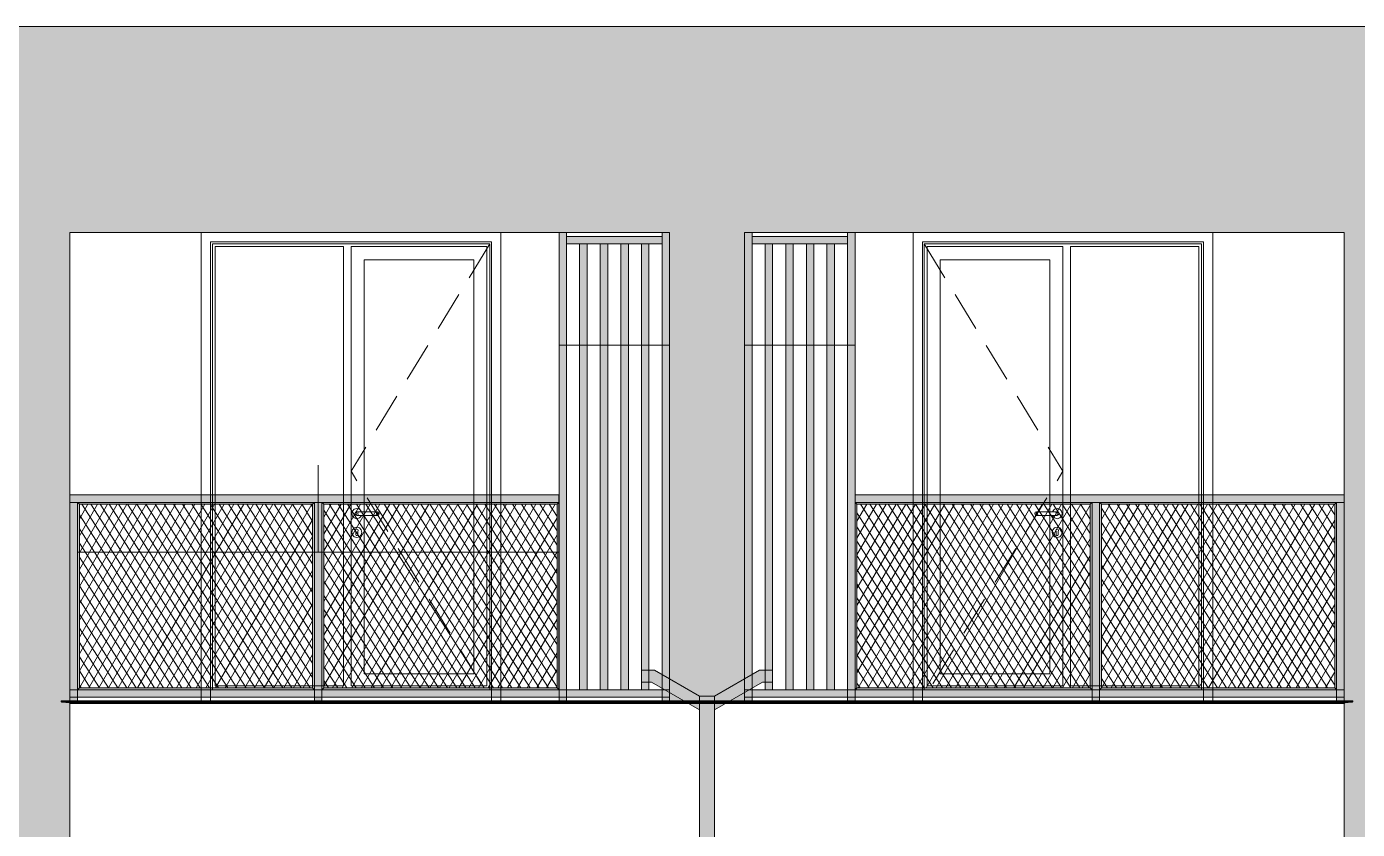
# Model space of a CAD drawing. Header units: millimetres. Extents: x 476244520 to 476657119, y 4620824743 to 4621446928.
# Drawn here: x 476621028 to 476628130, y 4621081660 to 4621085945 of the extents above; entities that cross this region are included whole.
import ezdxf

# ---------------------------------------------------------------- set-up
doc = ezdxf.new("R2010")
doc.units = ezdxf.units.MM
doc.header["$MEASUREMENT"] = 0
doc.linetypes.add('Hidden Line', pattern=[317.5, 211.666667, -105.833333])
for name, color, linetype, lineweight in [('0_Pen_No__250_Pen_No__255', 255, 'Continuous', 0), ('0_Pen_No__250_Pen_No__7', 7, 'Continuous', 0), ('2D Drafting - General_Pen_No__7_Pen_No__7', 7, 'Continuous', 0), ('New_2D Drafting - General_Pen_No__30_Pen_No__9_Pen_No__9_Pen_No__253', 252, 'Continuous', 0), ('New_2D Drafting - General_Pen_No__30_Pen_No__9_Pen_No__9_Pen_No__255', 255, 'Continuous', 0), ('New_2D Drafting - General_Pen_No__30_Pen_No__9_Pen_No__9_Pen_No__7', 7, 'Continuous', 0), ('New_2D Drafting - General_Pen_No__4', 7, 'Continuous', 0), ('New_2D Drafting - General_Pen_No__7', 7, 'Continuous', 0), ('New_Structural - Bearing_Pen_No__1', 1, 'Continuous', 0), ('New_Structural - Bearing_Pen_No__250', 7, 'Continuous', 0), ('Structural - Bearing_Pen_No__250', 7, 'Continuous', 0)]:
    doc.layers.add(name, color=color, linetype=linetype, lineweight=lineweight)
pattern_1 = [(60, (476844527.15, 4621385791.044), (-38.971143, 22.5), []), (122.833095, (476844527.15, 4621385791.044), (36.8060797, 18.75), [])]

msp = doc.modelspace()

# ---------------------------------------------------------------- hatches: boundary and pattern name
at = {"layer": '0_Pen_No__250_Pen_No__255', "linetype": 'Continuous', "lineweight": 0, "true_color": 0x3f3f3f}
for points in [[(476624618.662, 4621082370.876), (476624378.762, 4621082509.524), (476624308.762, 4621082509.524), (476624308.762, 4621082445.524), (476624362.318, 4621082445.524), (476624618.662, 4621082297.372)], [(476624698.834, 4621082370.861), (476624938.735, 4621082509.51), (476625008.735, 4621082509.51), (476625008.735, 4621082445.51), (476624955.178, 4621082445.51), (476624698.834, 4621082297.357)], [(476624698.919, 4621072745.532), (476624698.661, 4621082370.876), (476624618.662, 4621082370.876), (476624618.662, 4621082268.475), (476624618.662, 4621072745.532)]]:
    msp.add_hatch(color=250, dxfattribs=at).paths.add_polyline_path(points)
at = {"layer": 'New_2D Drafting - General_Pen_No__30_Pen_No__9_Pen_No__9_Pen_No__253', "linetype": 'Continuous', "lineweight": 0}
h = msp.add_hatch(dxfattribs=at)
h.set_pattern_fill('BRICK___RUNNING_BOND', color=252, style=0, pattern_type=2)
h.set_pattern_definition([(0, (476844527.15, 4621385791.044), (0, 66.64), []), (90, (476844527.15, 4621385791.04), (-244.8, 0), [66.64, -66.64]), (90, (476844649.55, 4621385857.68), (-244.8, 0), [66.64, -66.64])])
h.paths.add_polyline_path([(476617959.239, 4621075245.534), (476621259.239, 4621075245.534), (476621259.239, 4621084845.57), (476624459.239, 4621084845.57), (476624459.239, 4621082345.576), (476624859.239, 4621082345.576), (476624859.239, 4621084845.57), (476628059.239, 4621084845.57), (476628059.239, 4621075245.581), (476631359.239, 4621075245.581), (476631359.239, 4621085945.125), (476617959.239, 4621085945.125)])
h.paths.add_polyline_path([(476618659.237, 4621084845.569), (476618659.237, 4621083245.569), (476620259.237, 4621083245.569), (476620259.237, 4621084845.569)], flags=0)
h.paths.add_polyline_path([(476618659.237, 4621081645.569), (476618659.237, 4621080045.569), (476620259.237, 4621080045.569), (476620259.237, 4621081645.569)], flags=0)
h.paths.add_polyline_path([(476618659.237, 4621078445.569), (476618659.237, 4621076845.569), (476620259.237, 4621076845.569), (476620259.237, 4621078445.569)], flags=0)
h.paths.add_polyline_path([(476630659.241, 4621081645.569), (476629059.241, 4621081645.569), (476629059.241, 4621080045.569), (476630659.241, 4621080045.569)], flags=0)
h.paths.add_polyline_path([(476630659.241, 4621078445.569), (476629059.241, 4621078445.569), (476629059.241, 4621076845.569), (476630659.241, 4621076845.569)], flags=0)
h.paths.add_polyline_path([(476630659.241, 4621084845.569), (476629059.241, 4621084845.569), (476629059.241, 4621083245.569), (476630659.241, 4621083245.569)], flags=0)
at = {"layer": 'New_2D Drafting - General_Pen_No__30_Pen_No__9_Pen_No__9_Pen_No__255', "linetype": 'Continuous', "lineweight": 0}
for points in [[(476623869.239, 4621084845.57), (476623909.239, 4621084845.57), (476623909.239, 4621082345.576), (476623869.239, 4621082345.576)], [(476623909.239, 4621084825.57), (476623909.239, 4621084785.483), (476624419.239, 4621084785.483), (476624419.239, 4621084825.57)], [(476623979.239, 4621084785.483), (476623979.239, 4621082405.602), (476624019.239, 4621082405.602), (476624019.239, 4621084785.483)], [(476624089.239, 4621084785.483), (476624089.239, 4621082405.602), (476624129.239, 4621082405.602), (476624129.239, 4621084785.483)], [(476624199.239, 4621084785.483), (476624199.239, 4621082405.602), (476624239.239, 4621082405.602), (476624239.239, 4621084785.483)], [(476624309.239, 4621084785.483), (476624349.239, 4621084785.483), (476624349.239, 4621082405.602), (476624309.239, 4621082405.602)], [(476624419.239, 4621084845.57), (476624459.239, 4621084845.57), (476624459.239, 4621082345.576), (476624419.239, 4621082345.576)], [(476624899.239, 4621084845.57), (476624859.239, 4621084845.57), (476624859.239, 4621082345.576), (476624899.239, 4621082345.576)], [(476625409.239, 4621084825.57), (476625409.239, 4621084785.483), (476624899.239, 4621084785.483), (476624899.239, 4621084825.57)], [(476625009.239, 4621084785.483), (476624969.239, 4621084785.483), (476624969.239, 4621082405.602), (476625009.239, 4621082405.602)], [(476625119.239, 4621084785.483), (476625119.239, 4621082405.602), (476625079.239, 4621082405.602), (476625079.239, 4621084785.483)], [(476625229.239, 4621084785.483), (476625229.239, 4621082405.602), (476625189.239, 4621082405.602), (476625189.239, 4621084785.483)], [(476625339.239, 4621084785.483), (476625339.239, 4621082405.602), (476625299.239, 4621082405.602), (476625299.239, 4621084785.483)], [(476625449.239, 4621084845.57), (476625409.239, 4621084845.57), (476625409.239, 4621082345.576), (476625449.239, 4621082345.576)], [(476621259.239, 4621083405.603), (476621259.239, 4621083445.603), (476623869.014, 4621083445.603), (476623869.014, 4621083405.603)], [(476628059.239, 4621083405.603), (476628059.239, 4621083445.603), (476625449.464, 4621083445.603), (476625449.464, 4621083405.603)], [(476621259.239, 4621082345.61), (476621299.239, 4621082345.61), (476621299.239, 4621083405.603), (476621259.239, 4621083405.603)], [(476621299.239, 4621082405.576), (476621309.239, 4621082415.576), (476621309.239, 4621083395.603), (476621299.239, 4621083405.603)], [(476622554.126, 4621083395.603), (476622564.126, 4621083405.603), (476621299.239, 4621083405.603), (476621309.239, 4621083395.603)], [(476622564.126, 4621082405.576), (476622554.126, 4621082415.576), (476622554.126, 4621083395.603), (476622564.126, 4621083405.603)], [(476622564.126, 4621082345.576), (476622604.126, 4621082345.576), (476622604.126, 4621083405.603), (476622564.126, 4621083405.603)], [(476622604.126, 4621082405.602), (476622614.126, 4621082415.602), (476622614.126, 4621083395.63), (476622604.126, 4621083405.63)], [(476623858.928, 4621083395.603), (476623869.014, 4621083405.603), (476622604.153, 4621083405.603), (476622614.153, 4621083395.603)], [(476623869.014, 4621083405.603), (476623858.928, 4621083395.603), (476623858.928, 4621082415.576), (476623869.014, 4621082405.602)], [(476625459.55, 4621083395.603), (476625449.464, 4621083405.603), (476626714.325, 4621083405.603), (476626704.325, 4621083395.603)], [(476625449.464, 4621083405.603), (476625459.55, 4621083395.603), (476625459.55, 4621082415.576), (476625449.464, 4621082405.602)], [(476626714.351, 4621082405.602), (476626704.351, 4621082415.602), (476626704.351, 4621083395.63), (476626714.351, 4621083405.63)], [(476626754.351, 4621082345.576), (476626714.351, 4621082345.576), (476626714.351, 4621083405.603), (476626754.351, 4621083405.603)], [(476626754.351, 4621082405.576), (476626764.351, 4621082415.576), (476626764.351, 4621083395.603), (476626754.351, 4621083405.603)], [(476626764.351, 4621083395.603), (476626754.351, 4621083405.603), (476628019.239, 4621083405.603), (476628009.239, 4621083395.603)], [(476628019.239, 4621082405.576), (476628009.239, 4621082415.576), (476628009.239, 4621083395.603), (476628019.239, 4621083405.603)], [(476628059.239, 4621082345.61), (476628019.239, 4621082345.61), (476628019.239, 4621083405.603), (476628059.239, 4621083405.603)], [(476621259.239, 4621082365.602), (476621259.239, 4621082405.602), (476624459.239, 4621082405.602), (476624459.239, 4621082365.602)], [(476622554.126, 4621082415.602), (476622564.126, 4621082405.602), (476621299.239, 4621082405.602), (476621309.239, 4621082415.602)], [(476623858.917, 4621082415.587), (476623869.014, 4621082405.602), (476622604.153, 4621082405.602), (476622614.16, 4621082415.61)], [(476628059.239, 4621082365.602), (476628059.239, 4621082405.602), (476624859.239, 4621082405.602), (476624859.239, 4621082365.602)], [(476625459.561, 4621082415.587), (476625449.464, 4621082405.602), (476626714.325, 4621082405.602), (476626704.317, 4621082415.61)], [(476626764.351, 4621082415.602), (476626754.351, 4621082405.602), (476628019.239, 4621082405.602), (476628009.239, 4621082415.602)]]:
    msp.add_hatch(color=255, dxfattribs=at).paths.add_polyline_path(points)
at = {"layer": 'New_2D Drafting - General_Pen_No__7', "linetype": 'Continuous', "lineweight": 0}
h = msp.add_hatch(dxfattribs=at)
h.set_pattern_fill('BATT_INSULATION', style=0, pattern_type=2)
h.set_pattern_definition(pattern_1)
h.paths.add_polyline_path([(476621309.239, 4621082415.602), (476622554.126, 4621082415.602), (476622554.126, 4621083395.603), (476621309.239, 4621083395.603)])
h = msp.add_hatch(dxfattribs=at)
h.set_pattern_fill('BATT_INSULATION', style=0, pattern_type=2)
h.set_pattern_definition(pattern_1)
h.paths.add_polyline_path([(476622614.126, 4621083395.603), (476623858.928, 4621083395.603), (476623858.928, 4621082415.576), (476622614.126, 4621082415.576)])
h = msp.add_hatch(dxfattribs=at)
h.set_pattern_fill('BATT_INSULATION', style=0, pattern_type=2)
h.set_pattern_definition(pattern_1)
h.paths.add_polyline_path([(476626704.351, 4621083395.603), (476625459.55, 4621083395.603), (476625459.55, 4621082415.576), (476626704.351, 4621082415.576)])
h = msp.add_hatch(dxfattribs=at)
h.set_pattern_fill('BATT_INSULATION', style=0, pattern_type=2)
h.set_pattern_definition(pattern_1)
h.paths.add_polyline_path([(476628009.239, 4621082415.602), (476626764.351, 4621082415.602), (476626764.351, 4621083395.603), (476628009.239, 4621083395.603)])

# ---------------------------------------------------------------- linework, layer by layer
at = {"layer": '0_Pen_No__250_Pen_No__7', "color": 7, "linetype": 'Continuous', "lineweight": 0, "flags": 128}
for points in [[(476624618.662, 4621082370.876), (476624378.762, 4621082509.524), (476624308.762, 4621082509.524), (476624308.762, 4621082445.524), (476624362.318, 4621082445.524), (476624618.662, 4621082297.372)], [(476624698.834, 4621082370.861), (476624938.735, 4621082509.51), (476625008.735, 4621082509.51), (476625008.735, 4621082445.51), (476624955.178, 4621082445.51), (476624698.834, 4621082297.357)], [(476624698.919, 4621072745.532), (476624698.661, 4621082370.876), (476624618.662, 4621082370.876), (476624618.662, 4621082268.475), (476624618.662, 4621072745.532)]]:
    msp.add_lwpolyline(points, close=True, dxfattribs=at)
at = {"layer": '2D Drafting - General_Pen_No__7_Pen_No__7', "color": 7, "linetype": 'Continuous', "lineweight": 0, "flags": 128}
for points in [[(476623555.121, 4621082345.569), (476621959.237, 4621082345.569), (476621959.237, 4621084845.569), (476623559.237, 4621084845.569)], [(476623559.237, 4621084845.569), (476623559.237, 4621082345.569), (476623555.121, 4621082345.569)], [(476625762.78, 4621082345.569), (476627358.664, 4621082345.569), (476627358.664, 4621084845.569), (476625758.664, 4621084845.569)], [(476625758.664, 4621084845.569), (476625758.664, 4621082345.569), (476625762.78, 4621082345.569)]]:
    msp.add_lwpolyline(points, dxfattribs=at)
for points in [[(476622009.237, 4621084795.568), (476623509.237, 4621084795.568), (476623509.237, 4621082345.569), (476622009.237, 4621082345.571)], [(476622019.237, 4621084785.568), (476623499.237, 4621084785.568), (476623499.237, 4621082405.571), (476622019.237, 4621082405.571)], [(476627308.664, 4621084795.568), (476625808.664, 4621084795.568), (476625808.664, 4621082345.569), (476627308.664, 4621082345.571)], [(476627298.664, 4621084785.568), (476625818.664, 4621084785.568), (476625818.664, 4621082405.571), (476627298.664, 4621082405.571)], [(476622034.237, 4621084770.568), (476622719.237, 4621084770.568), (476622719.237, 4621082425.571), (476622034.237, 4621082425.571)], [(476622759.233, 4621084770.568), (476623484.237, 4621084770.568), (476623484.237, 4621082425.571), (476622759.237, 4621082425.571)], [(476626558.668, 4621084770.568), (476625833.664, 4621084770.568), (476625833.664, 4621082425.571), (476626558.664, 4621082425.571)], [(476627283.664, 4621084770.568), (476626598.664, 4621084770.568), (476626598.664, 4621082425.571), (476627283.664, 4621082425.571)], [(476622829.237, 4621084700.568), (476623414.237, 4621084700.568), (476623414.237, 4621082490.571), (476622829.237, 4621082490.571)], [(476626488.664, 4621084700.568), (476625903.664, 4621084700.568), (476625903.664, 4621082490.571), (476626488.664, 4621082490.571)]]:
    msp.add_lwpolyline(points, close=True, dxfattribs=at)
at = {"layer": '2D Drafting - General_Pen_No__7_Pen_No__7', "color": 7, "linetype": 'Hidden Line', "lineweight": 0, "flags": 128}
for points in [[(476623499.237, 4621084785.568), (476622759.237, 4621083571.445), (476623508.46, 4621082346.853)], [(476625818.664, 4621084785.568), (476626558.664, 4621083571.446), (476625809.44, 4621082346.853)]]:
    msp.add_lwpolyline(points, dxfattribs=at)
at = {"layer": 'New_2D Drafting - General_Pen_No__30_Pen_No__9_Pen_No__9_Pen_No__7', "color": 7, "linetype": 'Continuous', "lineweight": 0, "flags": 128}
for points in [[(476617959.239, 4621075245.534), (476621259.239, 4621075245.534), (476621259.239, 4621084845.57), (476624459.239, 4621084845.57), (476624459.239, 4621082345.576), (476624859.239, 4621082345.576), (476624859.239, 4621084845.57), (476628059.239, 4621084845.57), (476628059.239, 4621075245.581), (476631359.239, 4621075245.581), (476631359.239, 4621085945.125), (476617959.239, 4621085945.125)], [(476623869.239, 4621084845.57), (476623909.239, 4621084845.57), (476623909.239, 4621082345.576), (476623869.239, 4621082345.576)], [(476623909.239, 4621084825.57), (476623909.239, 4621084785.483), (476624419.239, 4621084785.483), (476624419.239, 4621084825.57)], [(476623979.239, 4621084785.483), (476623979.239, 4621082405.602), (476624019.239, 4621082405.602), (476624019.239, 4621084785.483)], [(476624089.239, 4621084785.483), (476624089.239, 4621082405.602), (476624129.239, 4621082405.602), (476624129.239, 4621084785.483)], [(476624199.239, 4621084785.483), (476624199.239, 4621082405.602), (476624239.239, 4621082405.602), (476624239.239, 4621084785.483)], [(476624309.239, 4621084785.483), (476624349.239, 4621084785.483), (476624349.239, 4621082405.602), (476624309.239, 4621082405.602)], [(476624419.239, 4621084845.57), (476624459.239, 4621084845.57), (476624459.239, 4621082345.576), (476624419.239, 4621082345.576)], [(476624899.239, 4621084845.57), (476624859.239, 4621084845.57), (476624859.239, 4621082345.576), (476624899.239, 4621082345.576)], [(476625409.239, 4621084825.57), (476625409.239, 4621084785.483), (476624899.239, 4621084785.483), (476624899.239, 4621084825.57)], [(476625009.239, 4621084785.483), (476624969.239, 4621084785.483), (476624969.239, 4621082405.602), (476625009.239, 4621082405.602)], [(476625119.239, 4621084785.483), (476625119.239, 4621082405.602), (476625079.239, 4621082405.602), (476625079.239, 4621084785.483)], [(476625229.239, 4621084785.483), (476625229.239, 4621082405.602), (476625189.239, 4621082405.602), (476625189.239, 4621084785.483)], [(476625339.239, 4621084785.483), (476625339.239, 4621082405.602), (476625299.239, 4621082405.602), (476625299.239, 4621084785.483)], [(476625449.239, 4621084845.57), (476625409.239, 4621084845.57), (476625409.239, 4621082345.576), (476625449.239, 4621082345.576)], [(476624459.239, 4621082405.602), (476623869.239, 4621082405.602), (476623869.239, 4621084245.186), (476624459.239, 4621084245.186)], [(476624859.239, 4621082405.602), (476625449.239, 4621082405.602), (476625449.239, 4621084245.186), (476624859.239, 4621084245.186)], [(476621259.239, 4621083405.603), (476621259.239, 4621083445.603), (476623869.014, 4621083445.603), (476623869.014, 4621083405.603)], [(476628059.239, 4621083405.603), (476628059.239, 4621083445.603), (476625449.464, 4621083445.603), (476625449.464, 4621083405.603)], [(476621259.239, 4621082345.61), (476621299.239, 4621082345.61), (476621299.239, 4621083405.603), (476621259.239, 4621083405.603)], [(476621299.239, 4621082405.576), (476621309.239, 4621082415.576), (476621309.239, 4621083395.603), (476621299.239, 4621083405.603)], [(476622554.126, 4621083395.603), (476622564.126, 4621083405.603), (476621299.239, 4621083405.603), (476621309.239, 4621083395.603)], [(476622564.126, 4621082405.576), (476622554.126, 4621082415.576), (476622554.126, 4621083395.603), (476622564.126, 4621083405.603)], [(476622564.126, 4621082345.576), (476622604.126, 4621082345.576), (476622604.126, 4621083405.603), (476622564.126, 4621083405.603)], [(476622604.126, 4621082405.602), (476622614.126, 4621082415.602), (476622614.126, 4621083395.63), (476622604.126, 4621083405.63)], [(476623858.928, 4621083395.603), (476623869.014, 4621083405.603), (476622604.153, 4621083405.603), (476622614.153, 4621083395.603)], [(476623869.014, 4621083405.603), (476623858.928, 4621083395.603), (476623858.928, 4621082415.576), (476623869.014, 4621082405.602)], [(476625459.55, 4621083395.603), (476625449.464, 4621083405.603), (476626714.325, 4621083405.603), (476626704.325, 4621083395.603)], [(476625449.464, 4621083405.603), (476625459.55, 4621083395.603), (476625459.55, 4621082415.576), (476625449.464, 4621082405.602)], [(476626714.351, 4621082405.602), (476626704.351, 4621082415.602), (476626704.351, 4621083395.63), (476626714.351, 4621083405.63)], [(476626754.351, 4621082345.576), (476626714.351, 4621082345.576), (476626714.351, 4621083405.603), (476626754.351, 4621083405.603)], [(476626754.351, 4621082405.576), (476626764.351, 4621082415.576), (476626764.351, 4621083395.603), (476626754.351, 4621083405.603)], [(476626764.351, 4621083395.603), (476626754.351, 4621083405.603), (476628019.239, 4621083405.603), (476628009.239, 4621083395.603)], [(476628019.239, 4621082405.576), (476628009.239, 4621082415.576), (476628009.239, 4621083395.603), (476628019.239, 4621083405.603)], [(476628059.239, 4621082345.61), (476628019.239, 4621082345.61), (476628019.239, 4621083405.603), (476628059.239, 4621083405.603)], [(476621259.239, 4621082365.602), (476621259.239, 4621082405.602), (476624459.239, 4621082405.602), (476624459.239, 4621082365.602)], [(476622554.126, 4621082415.602), (476622564.126, 4621082405.602), (476621299.239, 4621082405.602), (476621309.239, 4621082415.602)], [(476623858.917, 4621082415.587), (476623869.014, 4621082405.602), (476622604.153, 4621082405.602), (476622614.16, 4621082415.61)], [(476628059.239, 4621082365.602), (476628059.239, 4621082405.602), (476624859.239, 4621082405.602), (476624859.239, 4621082365.602)], [(476625459.561, 4621082415.587), (476625449.464, 4621082405.602), (476626714.325, 4621082405.602), (476626704.317, 4621082415.61)], [(476626764.351, 4621082415.602), (476626754.351, 4621082405.602), (476628019.239, 4621082405.602), (476628009.239, 4621082415.602)]]:
    msp.add_lwpolyline(points, close=True, dxfattribs=at)
at = {"layer": 'New_2D Drafting - General_Pen_No__4', "color": 7, "linetype": 'Continuous', "lineweight": 0, "flags": 128}
for points in [[(476621309.239, 4621082415.602), (476622554.126, 4621082415.602), (476622554.126, 4621083395.603), (476621309.239, 4621083395.603)], [(476622614.126, 4621083395.603), (476623858.928, 4621083395.603), (476623858.928, 4621082415.576), (476622614.126, 4621082415.576)], [(476626704.351, 4621083395.603), (476625459.55, 4621083395.603), (476625459.55, 4621082415.576), (476626704.351, 4621082415.576)], [(476628009.239, 4621082415.602), (476626764.351, 4621082415.602), (476626764.351, 4621083395.603), (476628009.239, 4621083395.603)]]:
    msp.add_lwpolyline(points, close=True, dxfattribs=at)
at = {"layer": 'New_Structural - Bearing_Pen_No__1', "color": 1, "linetype": 'Continuous', "lineweight": 0}
for p, q in [((476622583.549, 4621083140.43), (476622583.549, 4621083603.459)), ((476621298.661, 4621083140.43), (476623868.437, 4621083140.43))]:
    msp.add_line(p, q, dxfattribs=at)
at = {"layer": 'New_Structural - Bearing_Pen_No__250', "color": 7, "linetype": 'Continuous', "lineweight": 0}
for p, q in [((476622766.745, 4621083359.069), (476622763.127, 4621083345.569)), ((476622776.627, 4621083368.952), (476622766.745, 4621083359.069)), ((476622790.127, 4621083372.569), (476622776.627, 4621083368.952)), ((476622790.127, 4621083355.569), (476622783.056, 4621083352.64)), ((476622803.627, 4621083368.952), (476622790.127, 4621083372.569)), ((476622790.127, 4621083355.569), (476622791.269, 4621083355.569)), ((476622791.269, 4621083355.569), (476622794.521, 4621083355.569)), ((476622794.521, 4621083355.569), (476622799.387, 4621083355.569)), ((476622799.387, 4621083355.569), (476622805.127, 4621083355.569)), ((476622813.51, 4621083359.069), (476622803.627, 4621083368.952)), ((476622805.127, 4621083355.569), (476622885.127, 4621083355.569)), ((476622814.448, 4621083355.569), (476622813.51, 4621083359.069)), ((476622885.127, 4621083355.569), (476622890.868, 4621083355.569)), ((476622890.868, 4621083355.569), (476622895.734, 4621083355.569)), ((476622895.734, 4621083355.569), (476622898.986, 4621083355.569)), ((476622898.986, 4621083355.569), (476622900.127, 4621083355.569)), ((476622900.127, 4621083355.569), (476622907.198, 4621083352.64)), ((476626417.773, 4621083355.569), (476626410.702, 4621083352.64)), ((476626418.915, 4621083355.569), (476626417.773, 4621083355.569)), ((476626422.167, 4621083355.569), (476626418.915, 4621083355.569)), ((476626427.033, 4621083355.569), (476626422.167, 4621083355.569)), ((476626432.773, 4621083355.569), (476626427.033, 4621083355.569)), ((476626512.773, 4621083355.569), (476626432.773, 4621083355.569)), ((476626503.453, 4621083355.569), (476626504.391, 4621083359.069)), ((476626504.391, 4621083359.069), (476626514.273, 4621083368.952)), ((476626518.514, 4621083355.569), (476626512.773, 4621083355.569)), ((476626514.273, 4621083368.952), (476626527.773, 4621083372.569)), ((476626523.38, 4621083355.569), (476626518.514, 4621083355.569)), ((476626526.631, 4621083355.569), (476626523.38, 4621083355.569)), ((476626527.773, 4621083355.569), (476626526.631, 4621083355.569)), ((476626527.773, 4621083372.569), (476626541.273, 4621083368.952)), ((476626527.773, 4621083355.569), (476626534.844, 4621083352.64)), ((476626541.273, 4621083368.952), (476626551.156, 4621083359.069)), ((476626551.156, 4621083359.069), (476626554.773, 4621083345.569)), ((476622763.127, 4621083345.569), (476622766.745, 4621083332.069)), ((476622766.745, 4621083332.069), (476622776.627, 4621083322.186)), ((476622776.627, 4621083322.186), (476622790.127, 4621083318.569)), ((476622783.056, 4621083352.64), (476622780.127, 4621083345.569)), ((476622780.127, 4621083345.569), (476622783.056, 4621083338.498)), ((476622784.608, 4621083352.64), (476622781.849, 4621083345.569)), ((476622781.849, 4621083345.569), (476622784.608, 4621083338.498)), ((476622783.056, 4621083338.498), (476622790.127, 4621083335.569)), ((476622789.423, 4621083352.64), (476622787.311, 4621083345.569)), ((476622787.311, 4621083345.569), (476622789.423, 4621083338.498)), ((476622790.127, 4621083335.569), (476622791.269, 4621083335.569)), ((476622790.127, 4621083318.569), (476622803.627, 4621083322.186)), ((476622791.269, 4621083335.569), (476622794.521, 4621083335.569)), ((476622794.521, 4621083335.569), (476622799.387, 4621083335.569)), ((476622796.628, 4621083352.64), (476622795.485, 4621083345.569)), ((476622795.485, 4621083345.569), (476622796.628, 4621083338.498)), ((476622799.387, 4621083335.569), (476622805.127, 4621083335.569)), ((476622803.627, 4621083322.186), (476622813.51, 4621083332.069)), ((476622805.127, 4621083335.569), (476622885.127, 4621083335.569)), ((476622813.51, 4621083332.069), (476622814.448, 4621083335.569)), ((476622885.127, 4621083335.569), (476622890.868, 4621083335.569)), ((476622890.868, 4621083335.569), (476622895.734, 4621083335.569)), ((476622893.627, 4621083352.64), (476622894.769, 4621083345.569)), ((476622894.769, 4621083345.569), (476622893.627, 4621083338.498)), ((476622895.734, 4621083335.569), (476622898.986, 4621083335.569)), ((476622898.986, 4621083335.569), (476622900.127, 4621083335.569)), ((476622907.198, 4621083338.498), (476622900.127, 4621083335.569)), ((476622900.832, 4621083352.64), (476622902.944, 4621083345.569)), ((476622902.944, 4621083345.569), (476622900.832, 4621083338.498)), ((476622905.646, 4621083352.64), (476622908.405, 4621083345.569)), ((476622908.405, 4621083345.569), (476622905.646, 4621083338.498)), ((476622907.198, 4621083352.64), (476622910.127, 4621083345.569)), ((476622910.127, 4621083345.569), (476622907.198, 4621083338.498)), ((476626410.702, 4621083352.64), (476626407.773, 4621083345.569)), ((476626407.773, 4621083345.569), (476626410.702, 4621083338.498)), ((476626412.254, 4621083352.64), (476626409.495, 4621083345.569)), ((476626409.495, 4621083345.569), (476626412.254, 4621083338.498)), ((476626410.702, 4621083338.498), (476626417.773, 4621083335.569)), ((476626417.069, 4621083352.64), (476626414.957, 4621083345.569)), ((476626414.957, 4621083345.569), (476626417.069, 4621083338.498)), ((476626418.915, 4621083335.569), (476626417.773, 4621083335.569)), ((476626422.167, 4621083335.569), (476626418.915, 4621083335.569)), ((476626427.033, 4621083335.569), (476626422.167, 4621083335.569)), ((476626424.274, 4621083352.64), (476626423.131, 4621083345.569)), ((476626423.131, 4621083345.569), (476626424.274, 4621083338.498)), ((476626432.773, 4621083335.569), (476626427.033, 4621083335.569)), ((476626512.773, 4621083335.569), (476626432.773, 4621083335.569)), ((476626504.391, 4621083332.069), (476626503.453, 4621083335.569)), ((476626514.273, 4621083322.187), (476626504.391, 4621083332.069)), ((476626518.514, 4621083335.569), (476626512.773, 4621083335.569)), ((476626527.773, 4621083318.569), (476626514.273, 4621083322.187)), ((476626523.38, 4621083335.569), (476626518.514, 4621083335.569)), ((476626521.273, 4621083352.64), (476626522.415, 4621083345.569)), ((476626522.415, 4621083345.569), (476626521.273, 4621083338.498)), ((476626526.631, 4621083335.569), (476626523.38, 4621083335.569)), ((476626527.773, 4621083335.569), (476626526.631, 4621083335.569)), ((476626534.844, 4621083338.498), (476626527.773, 4621083335.569)), ((476626541.273, 4621083322.187), (476626527.773, 4621083318.569)), ((476626528.478, 4621083352.64), (476626530.589, 4621083345.569)), ((476626530.589, 4621083345.569), (476626528.478, 4621083338.498)), ((476626533.292, 4621083352.64), (476626536.051, 4621083345.569)), ((476626536.051, 4621083345.569), (476626533.292, 4621083338.498)), ((476626534.844, 4621083352.64), (476626537.773, 4621083345.569)), ((476626537.773, 4621083345.569), (476626534.844, 4621083338.498)), ((476626551.156, 4621083332.069), (476626541.273, 4621083322.187)), ((476626554.773, 4621083345.569), (476626551.156, 4621083332.069)), ((476622766.745, 4621083259.069), (476622763.127, 4621083245.569)), ((476622763.127, 4621083245.569), (476622766.745, 4621083232.069)), ((476622776.627, 4621083268.952), (476622766.745, 4621083259.069)), ((476622766.745, 4621083232.069), (476622776.627, 4621083222.186)), ((476622790.127, 4621083272.569), (476622776.627, 4621083268.952)), ((476622776.627, 4621083222.186), (476622790.127, 4621083218.569)), ((476622783.407, 4621083257.209), (476622782.659, 4621083255.261)), ((476622785.127, 4621083249.969), (476622782.659, 4621083255.261)), ((476622783.407, 4621083257.209), (476622784.752, 4621083260.713)), ((476622784.752, 4621083260.713), (476622790.127, 4621083262.995)), ((476622785.127, 4621083248.456), (476622785.127, 4621083249.969)), ((476622785.127, 4621083248.456), (476622785.127, 4621083245.569)), ((476622785.127, 4621083245.569), (476622785.127, 4621083242.682)), ((476622785.127, 4621083242.682), (476622785.127, 4621083236.909)), ((476622785.127, 4621083236.909), (476622785.127, 4621083233.069)), ((476622786.592, 4621083229.534), (476622785.127, 4621083233.069)), ((476622790.127, 4621083228.069), (476622786.592, 4621083229.534)), ((476622803.627, 4621083268.952), (476622790.127, 4621083272.569)), ((476622790.127, 4621083262.995), (476622795.503, 4621083260.713)), ((476622793.663, 4621083229.534), (476622790.127, 4621083228.069)), ((476622790.127, 4621083218.569), (476622803.627, 4621083222.186)), ((476622795.127, 4621083233.069), (476622793.663, 4621083229.534)), ((476622797.595, 4621083255.261), (476622795.127, 4621083249.969)), ((476622795.127, 4621083249.969), (476622795.127, 4621083248.456)), ((476622795.127, 4621083248.456), (476622795.127, 4621083245.569)), ((476622795.127, 4621083245.569), (476622795.127, 4621083242.682)), ((476622795.127, 4621083242.682), (476622795.127, 4621083236.909)), ((476622795.127, 4621083236.909), (476622795.127, 4621083233.069)), ((476622796.848, 4621083257.209), (476622795.503, 4621083260.713)), ((476622796.848, 4621083257.209), (476622797.595, 4621083255.261)), ((476622813.51, 4621083259.069), (476622803.627, 4621083268.952)), ((476622803.627, 4621083222.186), (476622813.51, 4621083232.069)), ((476622817.127, 4621083245.569), (476622813.51, 4621083259.069)), ((476622813.51, 4621083232.069), (476622817.127, 4621083245.569)), ((476626500.773, 4621083245.569), (476626504.391, 4621083259.069)), ((476626504.391, 4621083232.069), (476626500.773, 4621083245.569)), ((476626504.391, 4621083259.069), (476626514.273, 4621083268.952)), ((476626514.273, 4621083222.187), (476626504.391, 4621083232.069)), ((476626514.273, 4621083268.952), (476626527.773, 4621083272.569)), ((476626527.773, 4621083218.569), (476626514.273, 4621083222.187)), ((476626521.053, 4621083257.209), (476626520.305, 4621083255.262)), ((476626520.305, 4621083255.262), (476626522.773, 4621083249.969)), ((476626521.053, 4621083257.209), (476626522.398, 4621083260.713)), ((476626527.773, 4621083262.995), (476626522.398, 4621083260.713)), ((476626522.773, 4621083249.969), (476626522.773, 4621083248.456)), ((476626522.773, 4621083248.456), (476626522.773, 4621083245.569)), ((476626522.773, 4621083245.569), (476626522.773, 4621083242.682)), ((476626522.773, 4621083242.682), (476626522.773, 4621083236.909)), ((476626522.773, 4621083236.909), (476626522.773, 4621083233.069)), ((476626522.773, 4621083233.069), (476626524.238, 4621083229.534)), ((476626524.238, 4621083229.534), (476626527.773, 4621083228.069)), ((476626527.773, 4621083272.569), (476626541.273, 4621083268.952)), ((476626533.148, 4621083260.713), (476626527.773, 4621083262.995)), ((476626527.773, 4621083228.069), (476626531.309, 4621083229.534)), ((476626541.273, 4621083222.187), (476626527.773, 4621083218.569)), ((476626531.309, 4621083229.534), (476626532.773, 4621083233.069)), ((476626532.773, 4621083249.969), (476626535.241, 4621083255.262)), ((476626532.773, 4621083248.456), (476626532.773, 4621083249.969)), ((476626532.773, 4621083248.456), (476626532.773, 4621083245.569)), ((476626532.773, 4621083245.569), (476626532.773, 4621083242.682)), ((476626532.773, 4621083242.682), (476626532.773, 4621083236.909)), ((476626532.773, 4621083236.909), (476626532.773, 4621083233.069)), ((476626534.494, 4621083257.209), (476626533.148, 4621083260.713)), ((476626534.494, 4621083257.209), (476626535.241, 4621083255.262)), ((476626541.273, 4621083268.952), (476626551.156, 4621083259.069)), ((476626551.156, 4621083232.069), (476626541.273, 4621083222.187)), ((476626551.156, 4621083259.069), (476626554.773, 4621083245.569)), ((476626554.773, 4621083245.569), (476626551.156, 4621083232.069))]:
    msp.add_line(p, q, dxfattribs=at)
at = {"layer": 'Structural - Bearing_Pen_No__250', "color": 7, "linetype": 'Continuous', "lineweight": 0}
for p, q in [((476621212.913, 4621082343.081), (476621212.913, 4621082345.576)), ((476621212.913, 4621082345.576), (476628105.565, 4621082345.576)), ((476621213.312, 4621082341.55), (476621212.913, 4621082343.081)), ((476621212.913, 4621082343.081), (476628105.565, 4621082343.081)), ((476621214.45, 4621082340.253), (476621213.312, 4621082341.55)), ((476621216.153, 4621082339.385), (476621214.45, 4621082340.253)), ((476621217.375, 4621082339.126), (476621216.153, 4621082339.385)), ((476621254.776, 4621082335.136), (476621217.375, 4621082339.126)), ((476621217.375, 4621082339.126), (476628101.102, 4621082339.126)), ((476621255.998, 4621082334.876), (476621254.776, 4621082335.136)), ((476621254.776, 4621082335.136), (476628063.701, 4621082335.136)), ((476621257.701, 4621082334.009), (476621255.998, 4621082334.876)), ((476621258.839, 4621082332.712), (476621257.701, 4621082334.009)), ((476621259.239, 4621082331.181), (476621258.839, 4621082332.712)), ((476621259.239, 4621081659.995), (476621259.239, 4621082331.181)), ((476621259.239, 4621082331.181), (476628059.239, 4621082331.181)), ((476628059.239, 4621082331.181), (476628059.638, 4621082332.712)), ((476628059.239, 4621081659.995), (476628059.239, 4621082331.181)), ((476628059.638, 4621082332.712), (476628060.776, 4621082334.009)), ((476628060.776, 4621082334.009), (476628062.479, 4621082334.876)), ((476628062.479, 4621082334.876), (476628063.701, 4621082335.136)), ((476628063.701, 4621082335.136), (476628101.102, 4621082339.126)), ((476628101.102, 4621082339.126), (476628102.324, 4621082339.385)), ((476628102.324, 4621082339.385), (476628104.027, 4621082340.253)), ((476628104.027, 4621082340.253), (476628105.165, 4621082341.55)), ((476628105.165, 4621082341.55), (476628105.565, 4621082343.081)), ((476628105.565, 4621082343.081), (476628105.565, 4621082345.576))]:
    msp.add_line(p, q, dxfattribs=at)

doc.saveas('drawing.dxf')
